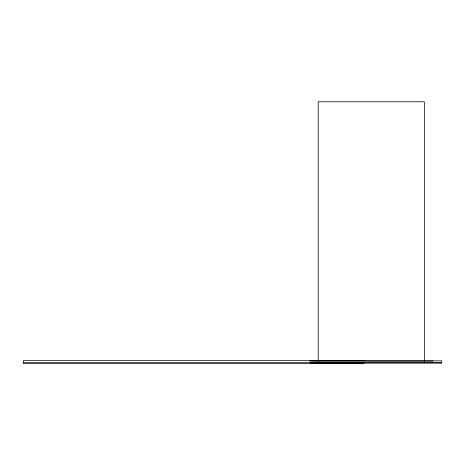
<?xml version="1.0" encoding="UTF-8"?>
<svg xmlns="http://www.w3.org/2000/svg" width="465" height="465" viewBox="0 0 465 465"><rect width="100%" height="100%" fill="white"/><g stroke="black" fill="none" stroke-linecap="round" stroke-linejoin="round"><path stroke-width="0.7" d="M364.014 360.619L23.25 360.619L23.25 363.229L364.014 363.229M310.242 360.834L441.75 360.834L441.75 363.008L310.242 363.008M309.498 361.049L433.049 361.049M23.25 362.793L441.75 362.793M424.347 361.34L424.347 101.771L318.2 101.771L318.2 361.34"/></g></svg>
